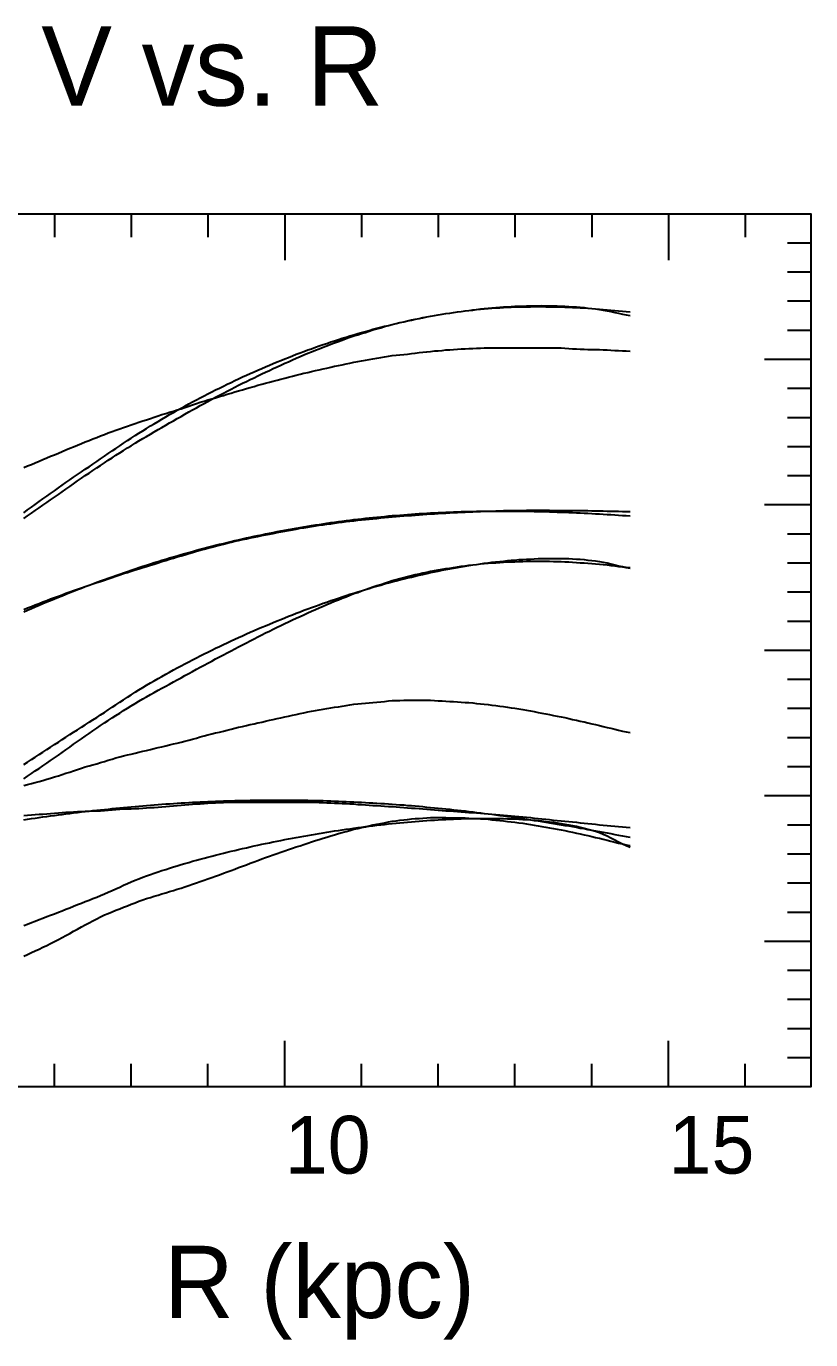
# Model space of a CAD drawing. Extents: x -35 to 179, y -35 to 147.
# Drawn here: x 70.5 to 179.2, y -35 to 147 of the extents above; entities that cross this region are included whole.
import ezdxf

# ---------------------------------------------------------------- set-up
doc = ezdxf.new("R2010")
doc.units = 0

msp = doc.modelspace()

# ---------------------------------------------------------------- linework, layer by layer
at = {"color": 0}
for p, q in [((74.43, 120.96), (74.43, 117.76)), ((85.07, 120.96), (85.07, 117.76)), ((95.7, 120.96), (95.7, 117.76)), ((106.33, 120.96), (106.33, 114.56)), ((116.97, 120.96), (116.97, 117.76)), ((127.6, 120.96), (127.6, 117.76)), ((138.23, 120.96), (138.23, 117.76)), ((148.87, 120.96), (148.87, 117.76)), ((159.5, 120.96), (159.5, 114.56)), ((170.13, 120.96), (170.13, 117.76)), ((179.2, 116.93), (176, 116.93)), ((179.2, 112.89), (176, 112.89)), ((179.2, 108.86), (176, 108.86)), ((179.2, 104.83), (176, 104.83)), ((179.2, 100.8), (172.8, 100.8)), ((179.2, 96.77), (176, 96.77)), ((179.2, 92.73), (176, 92.73)), ((179.2, 88.7), (176, 88.7)), ((179.2, 84.67), (176, 84.67)), ((179.2, 80.64), (172.8, 80.64)), ((179.2, 76.61), (176, 76.61)), ((179.2, 72.57), (176, 72.57)), ((179.2, 68.54), (176, 68.54)), ((179.2, 64.51), (176, 64.51)), ((179.2, 60.48), (172.8, 60.48)), ((179.2, 56.45), (176, 56.45)), ((179.2, 52.42), (176, 52.42)), ((179.2, 48.38), (176, 48.38)), ((179.2, 44.35), (176, 44.35)), ((179.2, 40.32), (172.8, 40.32)), ((179.2, 36.29), (176, 36.29)), ((179.2, 32.26), (176, 32.26)), ((179.2, 28.22), (176, 28.22)), ((179.2, 24.19), (176, 24.19)), ((179.2, 20.16), (172.8, 20.16)), ((179.2, 16.13), (176, 16.13)), ((179.2, 12.1), (176, 12.1)), ((179.2, 8.06), (176, 8.06)), ((106.33, 0), (106.33, 6.4)), ((159.5, 0), (159.5, 6.4)), ((179.2, 4.03), (176, 4.03)), ((74.43, 0), (74.43, 3.2)), ((85.07, 0), (85.07, 3.2)), ((95.7, 0), (95.7, 3.2)), ((116.97, 0), (116.97, 3.2)), ((127.6, 0), (127.6, 3.2)), ((138.23, 0), (138.23, 3.2)), ((148.87, 0), (148.87, 3.2)), ((170.13, 0), (170.13, 3.2))]:
    msp.add_line(p, q, dxfattribs=at)
msp.add_lwpolyline([(0, 0), (0, 120.96), (179.2, 120.96), (179.2, 0)], close=True, dxfattribs=at)
at = {"color": 3}
for points in [[(70.18, 79.56), (70.71, 79.94), (71.24, 80.33), (71.78, 80.71), (72.31, 81.1), (72.84, 81.48), (73.37, 81.86), (73.9, 82.24), (74.43, 82.61), (74.97, 82.99), (75.5, 83.36), (76.03, 83.74), (76.56, 84.11), (77.09, 84.48), (77.62, 84.85), (78.16, 85.21), (78.69, 85.58), (79.22, 85.94), (79.75, 86.31), (80.28, 86.67), (80.81, 87.03), (81.35, 87.39), (81.88, 87.75), (82.41, 88.12), (82.94, 88.47), (83.47, 88.84), (84, 89.19), (84.54, 89.56), (85.07, 89.9), (85.6, 90.25), (86.13, 90.59), (86.66, 90.92), (87.19, 91.25), (87.73, 91.58), (88.26, 91.89), (88.79, 92.22), (89.32, 92.53), (89.85, 92.84), (90.38, 93.15), (90.92, 93.45), (91.45, 93.75), (91.98, 94.05), (92.51, 94.34), (93.04, 94.64), (93.57, 94.92), (94.11, 95.21), (94.64, 95.49), (95.17, 95.76), (95.7, 96.04), (96.23, 96.31), (96.76, 96.58), (97.3, 96.84), (97.83, 97.1), (98.36, 97.36), (98.89, 97.62), (99.42, 97.87), (99.95, 98.12), (100.49, 98.37), (101.02, 98.61), (101.55, 98.85), (102.08, 99.09), (102.61, 99.32), (103.14, 99.56), (103.68, 99.78), (104.21, 100.01), (104.74, 100.23), (105.27, 100.45), (105.8, 100.67), (106.33, 100.88), (106.87, 101.09), (107.4, 101.3), (107.93, 101.51), (108.46, 101.71), (108.99, 101.91), (109.52, 102.11), (110.06, 102.29), (110.59, 102.49), (111.12, 102.67), (111.65, 102.86), (112.18, 103.03), (112.71, 103.22), (113.25, 103.39), (113.78, 103.56), (114.31, 103.73), (114.84, 103.9), (115.37, 104.06), (115.9, 104.22), (116.44, 104.37), (116.97, 104.53), (117.5, 104.68), (118.03, 104.83), (118.56, 104.97), (119.09, 105.12), (119.63, 105.25), (120.16, 105.39), (120.69, 105.52), (121.22, 105.65), (121.75, 105.78), (122.28, 105.9), (122.82, 106.03), (123.35, 106.14), (123.88, 106.26), (124.41, 106.37), (124.94, 106.48), (125.47, 106.58), (126.01, 106.68), (126.54, 106.78), (127.07, 106.88), (127.6, 106.97), (128.13, 107.06), (128.66, 107.15), (129.2, 107.23), (129.73, 107.31), (130.26, 107.39), (130.79, 107.46), (131.32, 107.54), (131.85, 107.6), (132.39, 107.67), (132.92, 107.73), (133.45, 107.79), (133.98, 107.84), (134.51, 107.89), (135.04, 107.94), (135.58, 107.99), (136.11, 108.03), (136.64, 108.07), (137.17, 108.1), (137.7, 108.13), (138.23, 108.16), (138.77, 108.18), (139.3, 108.2), (139.83, 108.22), (140.36, 108.23), (140.89, 108.24), (141.42, 108.24), (141.96, 108.25), (142.49, 108.24), (143.02, 108.24), (143.55, 108.22), (144.08, 108.21), (144.61, 108.19), (145.15, 108.17), (145.68, 108.14), (146.21, 108.11), (146.74, 108.07), (147.27, 108.03), (147.8, 107.98), (148.34, 107.92), (148.87, 107.86), (149.4, 107.79), (149.93, 107.72), (150.46, 107.63), (150.99, 107.54), (151.53, 107.43), (152.06, 107.32), (152.59, 107.2), (153.12, 107.09), (153.65, 106.99), (154.18, 106.89)], [(70.18, 65.83), (70.71, 66.06), (71.24, 66.29), (71.78, 66.52), (72.31, 66.75), (72.84, 66.97), (73.37, 67.2), (73.9, 67.42), (74.43, 67.64), (74.97, 67.85), (75.5, 68.07), (76.03, 68.28), (76.56, 68.49), (77.09, 68.7), (77.62, 68.92), (78.16, 69.12), (78.69, 69.32), (79.22, 69.52), (79.75, 69.72), (80.28, 69.92), (80.81, 70.12), (81.35, 70.31), (81.88, 70.51), (82.41, 70.69), (82.94, 70.88), (83.47, 71.07), (84, 71.25), (84.54, 71.43), (85.07, 71.61), (85.6, 71.79), (86.13, 71.97), (86.66, 72.14), (87.19, 72.31), (87.73, 72.48), (88.26, 72.65), (88.79, 72.81), (89.32, 72.98), (89.85, 73.14), (90.38, 73.3), (90.92, 73.46), (91.45, 73.61), (91.98, 73.76), (92.51, 73.91), (93.04, 74.07), (93.57, 74.21), (94.11, 74.36), (94.64, 74.51), (95.17, 74.64), (95.7, 74.78), (96.23, 74.92), (96.76, 75.05), (97.3, 75.19), (97.83, 75.32), (98.36, 75.45), (98.89, 75.58), (99.42, 75.7), (99.95, 75.82), (100.49, 75.94), (101.02, 76.06), (101.55, 76.18), (102.08, 76.3), (102.61, 76.41), (103.14, 76.52), (103.68, 76.63), (104.21, 76.74), (104.74, 76.84), (105.27, 76.94), (105.8, 77.05), (106.33, 77.15), (106.87, 77.24), (107.4, 77.34), (107.93, 77.43), (108.46, 77.52), (108.99, 77.61), (109.52, 77.7), (110.06, 77.79), (110.59, 77.87), (111.12, 77.95), (111.65, 78.04), (112.18, 78.11), (112.71, 78.19), (113.25, 78.26), (113.78, 78.33), (114.31, 78.41), (114.84, 78.47), (115.37, 78.54), (115.9, 78.61), (116.44, 78.67), (116.97, 78.73), (117.5, 78.79), (118.03, 78.85), (118.56, 78.91), (119.09, 78.96), (119.63, 79.01), (120.16, 79.06), (120.69, 79.11), (121.22, 79.16), (121.75, 79.2), (122.28, 79.24), (122.82, 79.29), (123.35, 79.33), (123.88, 79.37), (124.41, 79.4), (124.94, 79.44), (125.47, 79.47), (126.01, 79.5), (126.54, 79.53), (127.07, 79.56), (127.6, 79.59), (128.13, 79.61), (128.66, 79.64), (129.2, 79.66), (129.73, 79.68), (130.26, 79.7), (130.79, 79.71), (131.32, 79.73), (131.85, 79.74), (132.39, 79.75), (132.92, 79.77), (133.45, 79.77), (133.98, 79.78), (134.51, 79.79), (135.04, 79.79), (135.58, 79.8), (136.11, 79.8), (136.64, 79.8), (137.17, 79.8), (137.7, 79.79), (138.23, 79.79), (138.77, 79.78), (139.3, 79.78), (139.83, 79.77), (140.36, 79.76), (140.89, 79.75), (141.42, 79.74), (141.96, 79.73), (142.49, 79.71), (143.02, 79.7), (143.55, 79.68), (144.08, 79.66), (144.61, 79.64), (145.15, 79.62), (145.68, 79.6), (146.21, 79.58), (146.74, 79.55), (147.27, 79.53), (147.8, 79.5), (148.34, 79.48), (148.87, 79.45), (149.4, 79.42), (149.93, 79.39), (150.46, 79.36), (150.99, 79.33), (151.53, 79.3), (152.06, 79.26), (152.59, 79.23), (153.12, 79.19), (153.65, 79.16), (154.18, 79.12)], [(70.18, 44.67), (70.71, 45.02), (71.24, 45.37), (71.78, 45.71), (72.31, 46.06), (72.84, 46.4), (73.37, 46.75), (73.9, 47.1), (74.43, 47.44), (74.97, 47.78), (75.5, 48.13), (76.03, 48.47), (76.56, 48.82), (77.09, 49.16), (77.62, 49.5), (78.16, 49.84), (78.69, 50.19), (79.22, 50.53), (79.75, 50.87), (80.28, 51.21), (80.81, 51.55), (81.35, 51.9), (81.88, 52.24), (82.41, 52.6), (82.94, 52.94), (83.47, 53.31), (84, 53.65), (84.54, 54.02), (85.07, 54.35), (85.6, 54.7), (86.13, 55.01), (86.66, 55.35), (87.19, 55.66), (87.73, 55.98), (88.26, 56.28), (88.79, 56.59), (89.32, 56.88), (89.85, 57.19), (90.38, 57.48), (90.92, 57.78), (91.45, 58.06), (91.98, 58.35), (92.51, 58.62), (93.04, 58.91), (93.57, 59.18), (94.11, 59.46), (94.64, 59.72), (95.17, 60), (95.7, 60.26), (96.23, 60.52), (96.76, 60.78), (97.3, 61.04), (97.83, 61.29), (98.36, 61.54), (98.89, 61.79), (99.42, 62.04), (99.95, 62.28), (100.49, 62.52), (101.02, 62.76), (101.55, 63), (102.08, 63.23), (102.61, 63.46), (103.14, 63.69), (103.68, 63.91), (104.21, 64.14), (104.74, 64.36), (105.27, 64.58), (105.8, 64.79), (106.33, 65.01), (106.87, 65.22), (107.4, 65.43), (107.93, 65.63), (108.46, 65.85), (108.99, 66.04), (109.52, 66.24), (110.06, 66.43), (110.59, 66.63), (111.12, 66.82), (111.65, 67.01), (112.18, 67.19), (112.71, 67.38), (113.25, 67.56), (113.78, 67.74), (114.31, 67.91), (114.84, 68.09), (115.37, 68.26), (115.9, 68.43), (116.44, 68.59), (116.97, 68.76), (117.5, 68.92), (118.03, 69.08), (118.56, 69.23), (119.09, 69.39), (119.63, 69.54), (120.16, 69.69), (120.69, 69.83), (121.22, 69.98), (121.75, 70.12), (122.28, 70.26), (122.82, 70.39), (123.35, 70.52), (123.88, 70.65), (124.41, 70.78), (124.94, 70.9), (125.47, 71.02), (126.01, 71.14), (126.54, 71.26), (127.07, 71.37), (127.6, 71.48), (128.13, 71.59), (128.66, 71.69), (129.2, 71.79), (129.73, 71.89), (130.26, 71.98), (130.79, 72.07), (131.32, 72.16), (131.85, 72.25), (132.39, 72.33), (132.92, 72.41), (133.45, 72.49), (133.98, 72.56), (134.51, 72.63), (135.04, 72.69), (135.58, 72.76), (136.11, 72.81), (136.64, 72.87), (137.17, 72.92), (137.7, 72.97), (138.23, 73.01), (138.77, 73.06), (139.3, 73.09), (139.83, 73.13), (140.36, 73.15), (140.89, 73.18), (141.42, 73.2), (141.96, 73.22), (142.49, 73.23), (143.02, 73.24), (143.55, 73.24), (144.08, 73.24), (144.61, 73.23), (145.15, 73.22), (145.68, 73.2), (146.21, 73.17), (146.74, 73.14), (147.27, 73.11), (147.8, 73.06), (148.34, 73.01), (148.87, 72.95), (149.4, 72.88), (149.93, 72.8), (150.46, 72.71), (150.99, 72.61), (151.53, 72.49), (152.06, 72.35), (152.59, 72.22), (153.12, 72.09), (153.65, 71.97), (154.18, 71.87)]]:
    msp.add_lwpolyline(points, dxfattribs=at)
at = {"color": 4}
for points in [[(70.18, 78.74), (70.71, 79.11), (71.24, 79.48), (71.78, 79.86), (72.31, 80.23), (72.84, 80.6), (73.37, 80.98), (73.9, 81.35), (74.43, 81.72), (74.97, 82.1), (75.5, 82.46), (76.03, 82.84), (76.56, 83.21), (77.09, 83.58), (77.62, 83.96), (78.16, 84.33), (78.69, 84.7), (79.22, 85.05), (79.75, 85.41), (80.28, 85.77), (80.81, 86.12), (81.35, 86.47), (81.88, 86.83), (82.41, 87.17), (82.94, 87.52), (83.47, 87.87), (84, 88.2), (84.54, 88.53), (85.07, 88.85), (85.6, 89.18), (86.13, 89.5), (86.66, 89.83), (87.19, 90.14), (87.73, 90.46), (88.26, 90.76), (88.79, 91.08), (89.32, 91.38), (89.85, 91.69), (90.38, 92), (90.92, 92.3), (91.45, 92.6), (91.98, 92.9), (92.51, 93.2), (93.04, 93.52), (93.57, 93.81), (94.11, 94.11), (94.64, 94.41), (95.17, 94.7), (95.7, 94.99), (96.23, 95.28), (96.76, 95.57), (97.3, 95.85), (97.83, 96.13), (98.36, 96.41), (98.89, 96.69), (99.42, 96.96), (99.95, 97.23), (100.49, 97.49), (101.02, 97.75), (101.55, 98.02), (102.08, 98.27), (102.61, 98.53), (103.14, 98.79), (103.68, 99.03), (104.21, 99.28), (104.74, 99.53), (105.27, 99.77), (105.8, 100.02), (106.33, 100.26), (106.87, 100.49), (107.4, 100.73), (107.93, 100.96), (108.46, 101.2), (108.99, 101.42), (109.52, 101.65), (110.06, 101.87), (110.59, 102.09), (111.12, 102.29), (111.65, 102.5), (112.18, 102.7), (112.71, 102.9), (113.25, 103.1), (113.78, 103.3), (114.31, 103.49), (114.84, 103.68), (115.37, 103.87), (115.9, 104.06), (116.44, 104.22), (116.97, 104.39), (117.5, 104.55), (118.03, 104.71), (118.56, 104.88), (119.09, 105.04), (119.63, 105.19), (120.16, 105.35), (120.69, 105.49), (121.22, 105.64), (121.75, 105.77), (122.28, 105.9), (122.82, 106.03), (123.35, 106.15), (123.88, 106.27), (124.41, 106.38), (124.94, 106.49), (125.47, 106.6), (126.01, 106.71), (126.54, 106.81), (127.07, 106.89), (127.6, 106.98), (128.13, 107.06), (128.66, 107.15), (129.2, 107.23), (129.73, 107.3), (130.26, 107.38), (130.79, 107.45), (131.32, 107.52), (131.85, 107.58), (132.39, 107.64), (132.92, 107.7), (133.45, 107.75), (133.98, 107.8), (134.51, 107.85), (135.04, 107.89), (135.58, 107.93), (136.11, 107.96), (136.64, 108), (137.17, 108.02), (137.7, 108.05), (138.23, 108.07), (138.77, 108.09), (139.3, 108.1), (139.83, 108.11), (140.36, 108.11), (140.89, 108.12), (141.42, 108.12), (141.96, 108.12), (142.49, 108.11), (143.02, 108.11), (143.55, 108.1), (144.08, 108.09), (144.61, 108.08), (145.15, 108.06), (145.68, 108.04), (146.21, 108.01), (146.74, 107.99), (147.27, 107.96), (147.8, 107.93), (148.34, 107.89), (148.87, 107.86), (149.4, 107.82), (149.93, 107.78), (150.46, 107.74), (150.99, 107.69), (151.53, 107.64), (152.06, 107.59), (152.59, 107.54), (153.12, 107.49), (153.65, 107.45), (154.18, 107.4)], [(70.18, 66.16), (70.71, 66.37), (71.24, 66.57), (71.78, 66.79), (72.31, 67), (72.84, 67.2), (73.37, 67.41), (73.9, 67.61), (74.43, 67.81), (74.97, 68.01), (75.5, 68.2), (76.03, 68.41), (76.56, 68.6), (77.09, 68.79), (77.62, 68.98), (78.16, 69.17), (78.69, 69.35), (79.22, 69.53), (79.75, 69.7), (80.28, 69.88), (80.81, 70.05), (81.35, 70.22), (81.88, 70.42), (82.41, 70.59), (82.94, 70.78), (83.47, 70.96), (84, 71.14), (84.54, 71.3), (85.07, 71.47), (85.6, 71.63), (86.13, 71.79), (86.66, 71.95), (87.19, 72.12), (87.73, 72.29), (88.26, 72.45), (88.79, 72.62), (89.32, 72.79), (89.85, 72.95), (90.38, 73.12), (90.92, 73.28), (91.45, 73.43), (91.98, 73.59), (92.51, 73.75), (93.04, 73.91), (93.57, 74.07), (94.11, 74.22), (94.64, 74.38), (95.17, 74.52), (95.7, 74.67), (96.23, 74.81), (96.76, 74.95), (97.3, 75.09), (97.83, 75.22), (98.36, 75.34), (98.89, 75.47), (99.42, 75.6), (99.95, 75.72), (100.49, 75.83), (101.02, 75.94), (101.55, 76.06), (102.08, 76.17), (102.61, 76.27), (103.14, 76.39), (103.68, 76.49), (104.21, 76.6), (104.74, 76.7), (105.27, 76.8), (105.8, 76.91), (106.33, 77.01), (106.87, 77.1), (107.4, 77.21), (107.93, 77.3), (108.46, 77.4), (108.99, 77.49), (109.52, 77.58), (110.06, 77.67), (110.59, 77.75), (111.12, 77.82), (111.65, 77.9), (112.18, 77.97), (112.71, 78.04), (113.25, 78.12), (113.78, 78.19), (114.31, 78.26), (114.84, 78.33), (115.37, 78.4), (115.9, 78.46), (116.44, 78.51), (116.97, 78.57), (117.5, 78.62), (118.03, 78.67), (118.56, 78.73), (119.09, 78.78), (119.63, 78.84), (120.16, 78.89), (120.69, 78.94), (121.22, 78.99), (121.75, 79.03), (122.28, 79.08), (122.82, 79.12), (123.35, 79.16), (123.88, 79.2), (124.41, 79.24), (124.94, 79.28), (125.47, 79.32), (126.01, 79.36), (126.54, 79.39), (127.07, 79.42), (127.6, 79.45), (128.13, 79.48), (128.66, 79.52), (129.2, 79.55), (129.73, 79.58), (130.26, 79.6), (130.79, 79.63), (131.32, 79.66), (131.85, 79.68), (132.39, 79.7), (132.92, 79.73), (133.45, 79.75), (133.98, 79.77), (134.51, 79.79), (135.04, 79.8), (135.58, 79.82), (136.11, 79.84), (136.64, 79.85), (137.17, 79.86), (137.7, 79.87), (138.23, 79.88), (138.77, 79.89), (139.3, 79.89), (139.83, 79.9), (140.36, 79.9), (140.89, 79.9), (141.42, 79.9), (141.96, 79.9), (142.49, 79.9), (143.02, 79.9), (143.55, 79.89), (144.08, 79.89), (144.61, 79.89), (145.15, 79.89), (145.68, 79.88), (146.21, 79.88), (146.74, 79.87), (147.27, 79.86), (147.8, 79.85), (148.34, 79.85), (148.87, 79.84), (149.4, 79.83), (149.93, 79.82), (150.46, 79.81), (150.99, 79.8), (151.53, 79.78), (152.06, 79.77), (152.59, 79.76), (153.12, 79.75), (153.65, 79.73), (154.18, 79.72)], [(70.18, 42.7), (70.71, 43.06), (71.24, 43.42), (71.78, 43.78), (72.31, 44.14), (72.84, 44.51), (73.37, 44.87), (73.9, 45.24), (74.43, 45.61), (74.97, 45.98), (75.5, 46.35), (76.03, 46.72), (76.56, 47.1), (77.09, 47.48), (77.62, 47.86), (78.16, 48.25), (78.69, 48.62), (79.22, 48.99), (79.75, 49.36), (80.28, 49.73), (80.81, 50.09), (81.35, 50.46), (81.88, 50.79), (82.41, 51.14), (82.94, 51.47), (83.47, 51.81), (84, 52.14), (84.54, 52.48), (85.07, 52.79), (85.6, 53.13), (86.13, 53.44), (86.66, 53.77), (87.19, 54.06), (87.73, 54.37), (88.26, 54.66), (88.79, 54.97), (89.32, 55.25), (89.85, 55.55), (90.38, 55.83), (90.92, 56.13), (91.45, 56.41), (91.98, 56.7), (92.51, 56.99), (93.04, 57.29), (93.57, 57.57), (94.11, 57.87), (94.64, 58.15), (95.17, 58.44), (95.7, 58.73), (96.23, 59.01), (96.76, 59.3), (97.3, 59.58), (97.83, 59.86), (98.36, 60.15), (98.89, 60.43), (99.42, 60.71), (99.95, 60.99), (100.49, 61.27), (101.02, 61.55), (101.55, 61.83), (102.08, 62.1), (102.61, 62.37), (103.14, 62.64), (103.68, 62.9), (104.21, 63.17), (104.74, 63.43), (105.27, 63.69), (105.8, 63.94), (106.33, 64.2), (106.87, 64.45), (107.4, 64.7), (107.93, 64.95), (108.46, 65.2), (108.99, 65.43), (109.52, 65.68), (110.06, 65.91), (110.59, 66.16), (111.12, 66.38), (111.65, 66.62), (112.18, 66.84), (112.71, 67.07), (113.25, 67.29), (113.78, 67.51), (114.31, 67.71), (114.84, 67.93), (115.37, 68.14), (115.9, 68.35), (116.44, 68.53), (116.97, 68.73), (117.5, 68.91), (118.03, 69.11), (118.56, 69.29), (119.09, 69.47), (119.63, 69.63), (120.16, 69.81), (120.69, 69.98), (121.22, 70.15), (121.75, 70.29), (122.28, 70.43), (122.82, 70.58), (123.35, 70.72), (123.88, 70.85), (124.41, 70.98), (124.94, 71.1), (125.47, 71.22), (126.01, 71.34), (126.54, 71.45), (127.07, 71.54), (127.6, 71.64), (128.13, 71.73), (128.66, 71.82), (129.2, 71.9), (129.73, 71.98), (130.26, 72.06), (130.79, 72.14), (131.32, 72.21), (131.85, 72.28), (132.39, 72.34), (132.92, 72.4), (133.45, 72.46), (133.98, 72.52), (134.51, 72.56), (135.04, 72.6), (135.58, 72.64), (136.11, 72.68), (136.64, 72.71), (137.17, 72.74), (137.7, 72.76), (138.23, 72.78), (138.77, 72.81), (139.3, 72.82), (139.83, 72.83), (140.36, 72.84), (140.89, 72.84), (141.42, 72.84), (141.96, 72.84), (142.49, 72.83), (143.02, 72.83), (143.55, 72.82), (144.08, 72.81), (144.61, 72.79), (145.15, 72.77), (145.68, 72.74), (146.21, 72.71), (146.74, 72.68), (147.27, 72.64), (147.8, 72.6), (148.34, 72.56), (148.87, 72.52), (149.4, 72.48), (149.93, 72.43), (150.46, 72.37), (150.99, 72.32), (151.53, 72.26), (152.06, 72.2), (152.59, 72.13), (153.12, 72.08), (153.65, 72.02), (154.18, 71.97)]]:
    msp.add_lwpolyline(points, dxfattribs=at)
at = {"color": 6}
for points in [[(70.18, 85.81), (70.71, 86.04), (71.24, 86.26), (71.78, 86.48), (72.31, 86.71), (72.84, 86.93), (73.37, 87.16), (73.9, 87.38), (74.43, 87.6), (74.97, 87.82), (75.5, 88.04), (76.03, 88.27), (76.56, 88.49), (77.09, 88.71), (77.62, 88.93), (78.16, 89.15), (78.69, 89.38), (79.22, 89.59), (79.75, 89.79), (80.28, 90), (80.81, 90.21), (81.35, 90.42), (81.88, 90.61), (82.41, 90.8), (82.94, 90.99), (83.47, 91.18), (84, 91.37), (84.54, 91.55), (85.07, 91.73), (85.6, 91.91), (86.13, 92.1), (86.66, 92.28), (87.19, 92.45), (87.73, 92.63), (88.26, 92.8), (88.79, 92.97), (89.32, 93.15), (89.85, 93.31), (90.38, 93.48), (90.92, 93.64), (91.45, 93.81), (91.98, 93.97), (92.51, 94.15), (93.04, 94.33), (93.57, 94.51), (94.11, 94.68), (94.64, 94.86), (95.17, 95.02), (95.7, 95.18), (96.23, 95.34), (96.76, 95.5), (97.3, 95.66), (97.83, 95.82), (98.36, 95.98), (98.89, 96.14), (99.42, 96.29), (99.95, 96.45), (100.49, 96.61), (101.02, 96.76), (101.55, 96.91), (102.08, 97.07), (102.61, 97.22), (103.14, 97.36), (103.68, 97.5), (104.21, 97.65), (104.74, 97.79), (105.27, 97.93), (105.8, 98.07), (106.33, 98.21), (106.87, 98.35), (107.4, 98.48), (107.93, 98.62), (108.46, 98.75), (108.99, 98.88), (109.52, 99.01), (110.06, 99.14), (110.59, 99.27), (111.12, 99.38), (111.65, 99.5), (112.18, 99.61), (112.71, 99.73), (113.25, 99.85), (113.78, 99.96), (114.31, 100.07), (114.84, 100.19), (115.37, 100.3), (115.9, 100.42), (116.44, 100.5), (116.97, 100.59), (117.5, 100.68), (118.03, 100.78), (118.56, 100.87), (119.09, 100.96), (119.63, 101.05), (120.16, 101.15), (120.69, 101.24), (121.22, 101.33), (121.75, 101.37), (122.28, 101.43), (122.82, 101.49), (123.35, 101.55), (123.88, 101.61), (124.41, 101.68), (124.94, 101.74), (125.47, 101.8), (126.01, 101.87), (126.54, 101.92), (127.07, 101.97), (127.6, 102.01), (128.13, 102.06), (128.66, 102.11), (129.2, 102.15), (129.73, 102.18), (130.26, 102.22), (130.79, 102.25), (131.32, 102.29), (131.85, 102.31), (132.39, 102.33), (132.92, 102.35), (133.45, 102.37), (133.98, 102.39), (134.51, 102.4), (135.04, 102.4), (135.58, 102.4), (136.11, 102.4), (136.64, 102.4), (137.17, 102.4), (137.7, 102.4), (138.23, 102.4), (138.77, 102.4), (139.3, 102.4), (139.83, 102.4), (140.36, 102.4), (140.89, 102.4), (141.42, 102.4), (141.96, 102.4), (142.49, 102.4), (143.02, 102.4), (143.55, 102.4), (144.08, 102.4), (144.61, 102.4), (145.15, 102.37), (145.68, 102.33), (146.21, 102.29), (146.74, 102.26), (147.27, 102.22), (147.8, 102.2), (148.34, 102.19), (148.87, 102.18), (149.4, 102.17), (149.93, 102.16), (150.46, 102.13), (150.99, 102.11), (151.53, 102.08), (152.06, 102.05), (152.59, 102.02), (153.12, 102), (153.65, 101.98), (154.18, 101.95)], [(70.18, 18.13), (70.71, 18.36), (71.24, 18.61), (71.78, 18.86), (72.31, 19.11), (72.84, 19.36), (73.37, 19.61), (73.9, 19.88), (74.43, 20.16), (74.97, 20.43), (75.5, 20.71), (76.03, 20.98), (76.56, 21.28), (77.09, 21.58), (77.62, 21.87), (78.16, 22.17), (78.69, 22.47), (79.22, 22.75), (79.75, 23.02), (80.28, 23.29), (80.81, 23.56), (81.35, 23.84), (81.88, 24.05), (82.41, 24.27), (82.94, 24.48), (83.47, 24.7), (84, 24.91), (84.54, 25.12), (85.07, 25.32), (85.6, 25.53), (86.13, 25.73), (86.66, 25.94), (87.19, 26.1), (87.73, 26.26), (88.26, 26.43), (88.79, 26.59), (89.32, 26.76), (89.85, 26.92), (90.38, 27.08), (90.92, 27.24), (91.45, 27.4), (91.98, 27.56), (92.51, 27.75), (93.04, 27.93), (93.57, 28.11), (94.11, 28.29), (94.64, 28.48), (95.17, 28.66), (95.7, 28.85), (96.23, 29.04), (96.76, 29.22), (97.3, 29.41), (97.83, 29.61), (98.36, 29.81), (98.89, 30.01), (99.42, 30.2), (99.95, 30.4), (100.49, 30.6), (101.02, 30.8), (101.55, 31), (102.08, 31.2), (102.61, 31.4), (103.14, 31.59), (103.68, 31.78), (104.21, 31.97), (104.74, 32.16), (105.27, 32.34), (105.8, 32.52), (106.33, 32.71), (106.87, 32.89), (107.4, 33.07), (107.93, 33.25), (108.46, 33.43), (108.99, 33.6), (109.52, 33.78), (110.06, 33.96), (110.59, 34.13), (111.12, 34.29), (111.65, 34.46), (112.18, 34.62), (112.71, 34.79), (113.25, 34.95), (113.78, 35.1), (114.31, 35.25), (114.84, 35.4), (115.37, 35.55), (115.9, 35.7), (116.44, 35.82), (116.97, 35.94), (117.5, 36.06), (118.03, 36.19), (118.56, 36.31), (119.09, 36.41), (119.63, 36.51), (120.16, 36.62), (120.69, 36.72), (121.22, 36.83), (121.75, 36.88), (122.28, 36.95), (122.82, 37.01), (123.35, 37.08), (123.88, 37.14), (124.41, 37.18), (124.94, 37.22), (125.47, 37.26), (126.01, 37.3), (126.54, 37.32), (127.07, 37.32), (127.6, 37.32), (128.13, 37.32), (128.66, 37.32), (129.2, 37.31), (129.73, 37.3), (130.26, 37.29), (130.79, 37.28), (131.32, 37.27), (131.85, 37.25), (132.39, 37.22), (132.92, 37.19), (133.45, 37.16), (133.98, 37.13), (134.51, 37.09), (135.04, 37.03), (135.58, 36.98), (136.11, 36.92), (136.64, 36.87), (137.17, 36.8), (137.7, 36.74), (138.23, 36.67), (138.77, 36.6), (139.3, 36.53), (139.83, 36.45), (140.36, 36.36), (140.89, 36.27), (141.42, 36.19), (141.96, 36.1), (142.49, 36.01), (143.02, 35.91), (143.55, 35.82), (144.08, 35.73), (144.61, 35.64), (145.15, 35.53), (145.68, 35.41), (146.21, 35.29), (146.74, 35.18), (147.27, 35.06), (147.8, 34.94), (148.34, 34.82), (148.87, 34.7), (149.4, 34.58), (149.93, 34.46), (150.46, 34.32), (150.99, 34.19), (151.53, 34.06), (152.06, 33.92), (152.59, 33.79), (153.12, 33.67), (153.65, 33.55), (154.18, 33.44)]]:
    msp.add_lwpolyline(points, dxfattribs=at)
at = {"color": 1}
msp.add_lwpolyline([(70.18, 41.75), (70.71, 41.89), (71.24, 42.03), (71.78, 42.18), (72.31, 42.33), (72.84, 42.48), (73.37, 42.64), (73.9, 42.8), (74.43, 42.96), (74.97, 43.12), (75.5, 43.29), (76.03, 43.46), (76.56, 43.63), (77.09, 43.8), (77.62, 43.98), (78.16, 44.16), (78.69, 44.34), (79.22, 44.48), (79.75, 44.64), (80.28, 44.79), (80.81, 44.95), (81.35, 45.1), (81.88, 45.27), (82.41, 45.42), (82.94, 45.58), (83.47, 45.73), (84, 45.89), (84.54, 46), (85.07, 46.13), (85.6, 46.25), (86.13, 46.38), (86.66, 46.52), (87.19, 46.64), (87.73, 46.77), (88.26, 46.89), (88.79, 47.02), (89.32, 47.15), (89.85, 47.27), (90.38, 47.4), (90.92, 47.52), (91.45, 47.65), (91.98, 47.78), (92.51, 47.92), (93.04, 48.07), (93.57, 48.21), (94.11, 48.35), (94.64, 48.49), (95.17, 48.63), (95.7, 48.77), (96.23, 48.91), (96.76, 49.05), (97.3, 49.18), (97.83, 49.31), (98.36, 49.44), (98.89, 49.57), (99.42, 49.71), (99.95, 49.83), (100.49, 49.95), (101.02, 50.08), (101.55, 50.2), (102.08, 50.32), (102.61, 50.45), (103.14, 50.56), (103.68, 50.68), (104.21, 50.8), (104.74, 50.92), (105.27, 51.04), (105.8, 51.15), (106.33, 51.27), (106.87, 51.39), (107.4, 51.5), (107.93, 51.62), (108.46, 51.73), (108.99, 51.85), (109.52, 51.96), (110.06, 52.08), (110.59, 52.17), (111.12, 52.26), (111.65, 52.34), (112.18, 52.43), (112.71, 52.52), (113.25, 52.61), (113.78, 52.69), (114.31, 52.78), (114.84, 52.87), (115.37, 52.95), (115.9, 53.03), (116.44, 53.07), (116.97, 53.12), (117.5, 53.18), (118.03, 53.23), (118.56, 53.29), (119.09, 53.33), (119.63, 53.38), (120.16, 53.43), (120.69, 53.48), (121.22, 53.53), (121.75, 53.53), (122.28, 53.55), (122.82, 53.57), (123.35, 53.59), (123.88, 53.6), (124.41, 53.6), (124.94, 53.6), (125.47, 53.6), (126.01, 53.6), (126.54, 53.58), (127.07, 53.55), (127.6, 53.52), (128.13, 53.49), (128.66, 53.46), (129.2, 53.43), (129.73, 53.4), (130.26, 53.36), (130.79, 53.33), (131.32, 53.29), (131.85, 53.25), (132.39, 53.2), (132.92, 53.15), (133.45, 53.1), (133.98, 53.05), (134.51, 52.99), (135.04, 52.92), (135.58, 52.85), (136.11, 52.78), (136.64, 52.71), (137.17, 52.63), (137.7, 52.55), (138.23, 52.47), (138.77, 52.39), (139.3, 52.3), (139.83, 52.2), (140.36, 52.1), (140.89, 52), (141.42, 51.9), (141.96, 51.8), (142.49, 51.7), (143.02, 51.59), (143.55, 51.49), (144.08, 51.39), (144.61, 51.29), (145.15, 51.17), (145.68, 51.05), (146.21, 50.93), (146.74, 50.81), (147.27, 50.7), (147.8, 50.57), (148.34, 50.45), (148.87, 50.33), (149.4, 50.2), (149.93, 50.08), (150.46, 49.95), (150.99, 49.82), (151.53, 49.7), (152.06, 49.57), (152.59, 49.44), (153.12, 49.32), (153.65, 49.21), (154.18, 49.09)], dxfattribs=at)
at = {"color": 2}
for points in [[(70.18, 41.75), (70.71, 41.89), (71.24, 42.03), (71.78, 42.18), (72.31, 42.33), (72.84, 42.48), (73.37, 42.64), (73.9, 42.8), (74.43, 42.96), (74.97, 43.12), (75.5, 43.29), (76.03, 43.46), (76.56, 43.63), (77.09, 43.8), (77.62, 43.98), (78.16, 44.16), (78.69, 44.34), (79.22, 44.48), (79.75, 44.64), (80.28, 44.79), (80.81, 44.95), (81.35, 45.1), (81.88, 45.27), (82.41, 45.42), (82.94, 45.58), (83.47, 45.73), (84, 45.89), (84.54, 46), (85.07, 46.13), (85.6, 46.25), (86.13, 46.38), (86.66, 46.52), (87.19, 46.64), (87.73, 46.77), (88.26, 46.89), (88.79, 47.02), (89.32, 47.15), (89.85, 47.27), (90.38, 47.4), (90.92, 47.52), (91.45, 47.65), (91.98, 47.78), (92.51, 47.92), (93.04, 48.07), (93.57, 48.21), (94.11, 48.35), (94.64, 48.49), (95.17, 48.63), (95.7, 48.77), (96.23, 48.91), (96.76, 49.05), (97.3, 49.18), (97.83, 49.31), (98.36, 49.44), (98.89, 49.57), (99.42, 49.71), (99.95, 49.83), (100.49, 49.95), (101.02, 50.08), (101.55, 50.2), (102.08, 50.32), (102.61, 50.45), (103.14, 50.56), (103.68, 50.68), (104.21, 50.8), (104.74, 50.92), (105.27, 51.04), (105.8, 51.15), (106.33, 51.27), (106.87, 51.39), (107.4, 51.5), (107.93, 51.62), (108.46, 51.73), (108.99, 51.85), (109.52, 51.96), (110.06, 52.08), (110.59, 52.17), (111.12, 52.26), (111.65, 52.34), (112.18, 52.43), (112.71, 52.52), (113.25, 52.61), (113.78, 52.69), (114.31, 52.78), (114.84, 52.87), (115.37, 52.95), (115.9, 53.03), (116.44, 53.07), (116.97, 53.12), (117.5, 53.18), (118.03, 53.23), (118.56, 53.29), (119.09, 53.33), (119.63, 53.38), (120.16, 53.43), (120.69, 53.48), (121.22, 53.53), (121.75, 53.53), (122.28, 53.55), (122.82, 53.57), (123.35, 53.59), (123.88, 53.6), (124.41, 53.6), (124.94, 53.6), (125.47, 53.6), (126.01, 53.6), (126.54, 53.58), (127.07, 53.55), (127.6, 53.52), (128.13, 53.49), (128.66, 53.46), (129.2, 53.43), (129.73, 53.4), (130.26, 53.36), (130.79, 53.33), (131.32, 53.29), (131.85, 53.25), (132.39, 53.2), (132.92, 53.15), (133.45, 53.1), (133.98, 53.05), (134.51, 52.99), (135.04, 52.92), (135.58, 52.85), (136.11, 52.78), (136.64, 52.71), (137.17, 52.63), (137.7, 52.55), (138.23, 52.47), (138.77, 52.39), (139.3, 52.3), (139.83, 52.2), (140.36, 52.1), (140.89, 52), (141.42, 51.9), (141.96, 51.8), (142.49, 51.7), (143.02, 51.59), (143.55, 51.49), (144.08, 51.39), (144.61, 51.29), (145.15, 51.17), (145.68, 51.05), (146.21, 50.93), (146.74, 50.81), (147.27, 50.7), (147.8, 50.57), (148.34, 50.45), (148.87, 50.33), (149.4, 50.2), (149.93, 50.08), (150.46, 49.95), (150.99, 49.82), (151.53, 49.7), (152.06, 49.57), (152.59, 49.44), (153.12, 49.32), (153.65, 49.21), (154.18, 49.09)], [(70.18, 37.03), (70.71, 37.11), (71.24, 37.19), (71.78, 37.26), (72.31, 37.33), (72.84, 37.41), (73.37, 37.48), (73.9, 37.55), (74.43, 37.62), (74.97, 37.7), (75.5, 37.77), (76.03, 37.83), (76.56, 37.9), (77.09, 37.97), (77.62, 38.03), (78.16, 38.1), (78.69, 38.16), (79.22, 38.22), (79.75, 38.29), (80.28, 38.34), (80.81, 38.4), (81.35, 38.46), (81.88, 38.51), (82.41, 38.58), (82.94, 38.62), (83.47, 38.67), (84, 38.73), (84.54, 38.77), (85.07, 38.82), (85.6, 38.87), (86.13, 38.92), (86.66, 38.96), (87.19, 39.01), (87.73, 39.05), (88.26, 39.09), (88.79, 39.13), (89.32, 39.17), (89.85, 39.21), (90.38, 39.25), (90.92, 39.28), (91.45, 39.31), (91.98, 39.35), (92.51, 39.38), (93.04, 39.41), (93.57, 39.44), (94.11, 39.47), (94.64, 39.49), (95.17, 39.52), (95.7, 39.54), (96.23, 39.56), (96.76, 39.59), (97.3, 39.61), (97.83, 39.63), (98.36, 39.64), (98.89, 39.66), (99.42, 39.67), (99.95, 39.69), (100.49, 39.7), (101.02, 39.71), (101.55, 39.72), (102.08, 39.73), (102.61, 39.74), (103.14, 39.75), (103.68, 39.75), (104.21, 39.75), (104.74, 39.75), (105.27, 39.76), (105.8, 39.76), (106.33, 39.75), (106.87, 39.75), (107.4, 39.75), (107.93, 39.74), (108.46, 39.73), (108.99, 39.73), (109.52, 39.72), (110.06, 39.71), (110.59, 39.69), (111.12, 39.68), (111.65, 39.67), (112.18, 39.65), (112.71, 39.63), (113.25, 39.61), (113.78, 39.6), (114.31, 39.57), (114.84, 39.55), (115.37, 39.53), (115.9, 39.5), (116.44, 39.48), (116.97, 39.45), (117.5, 39.42), (118.03, 39.39), (118.56, 39.36), (119.09, 39.33), (119.63, 39.29), (120.16, 39.26), (120.69, 39.22), (121.22, 39.18), (121.75, 39.15), (122.28, 39.11), (122.82, 39.07), (123.35, 39.02), (123.88, 38.98), (124.41, 38.93), (124.94, 38.89), (125.47, 38.84), (126.01, 38.79), (126.54, 38.74), (127.07, 38.69), (127.6, 38.64), (128.13, 38.58), (128.66, 38.53), (129.2, 38.47), (129.73, 38.42), (130.26, 38.36), (130.79, 38.3), (131.32, 38.24), (131.85, 38.17), (132.39, 38.11), (132.92, 38.05), (133.45, 37.98), (133.98, 37.91), (134.51, 37.85), (135.04, 37.78), (135.58, 37.71), (136.11, 37.63), (136.64, 37.56), (137.17, 37.49), (137.7, 37.41), (138.23, 37.34), (138.77, 37.26), (139.3, 37.18), (139.83, 37.1), (140.36, 37.02), (140.89, 36.94), (141.42, 36.86), (141.96, 36.77), (142.49, 36.69), (143.02, 36.6), (143.55, 36.52), (144.08, 36.43), (144.61, 36.34), (145.15, 36.25), (145.68, 36.16), (146.21, 36.07), (146.74, 35.98), (147.27, 35.88), (147.8, 35.79), (148.34, 35.69), (148.87, 35.6), (149.4, 35.5), (149.93, 35.4), (150.46, 35.3), (150.99, 35.2), (151.53, 35.1), (152.06, 35), (152.59, 34.9), (153.12, 34.8), (153.65, 34.69), (154.18, 34.59)], [(70.18, 22.37), (70.71, 22.58), (71.24, 22.78), (71.78, 22.99), (72.31, 23.19), (72.84, 23.4), (73.37, 23.6), (73.9, 23.81), (74.43, 24.01), (74.97, 24.22), (75.5, 24.42), (76.03, 24.63), (76.56, 24.84), (77.09, 25.05), (77.62, 25.26), (78.16, 25.46), (78.69, 25.68), (79.22, 25.89), (79.75, 26.1), (80.28, 26.32), (80.81, 26.53), (81.35, 26.75), (81.88, 26.98), (82.41, 27.21), (82.94, 27.44), (83.47, 27.69), (84, 27.94), (84.54, 28.2), (85.07, 28.43), (85.6, 28.65), (86.13, 28.86), (86.66, 29.06), (87.19, 29.25), (87.73, 29.44), (88.26, 29.63), (88.79, 29.81), (89.32, 29.98), (89.85, 30.15), (90.38, 30.33), (90.92, 30.49), (91.45, 30.65), (91.98, 30.81), (92.51, 30.97), (93.04, 31.12), (93.57, 31.27), (94.11, 31.42), (94.64, 31.57), (95.17, 31.71), (95.7, 31.85), (96.23, 31.99), (96.76, 32.13), (97.3, 32.26), (97.83, 32.39), (98.36, 32.53), (98.89, 32.65), (99.42, 32.78), (99.95, 32.91), (100.49, 33.03), (101.02, 33.15), (101.55, 33.27), (102.08, 33.39), (102.61, 33.51), (103.14, 33.62), (103.68, 33.73), (104.21, 33.84), (104.74, 33.95), (105.27, 34.06), (105.8, 34.17), (106.33, 34.27), (106.87, 34.37), (107.4, 34.47), (107.93, 34.57), (108.46, 34.67), (108.99, 34.77), (109.52, 34.86), (110.06, 34.95), (110.59, 35.05), (111.12, 35.13), (111.65, 35.22), (112.18, 35.3), (112.71, 35.39), (113.25, 35.47), (113.78, 35.55), (114.31, 35.63), (114.84, 35.71), (115.37, 35.78), (115.9, 35.86), (116.44, 35.93), (116.97, 36), (117.5, 36.07), (118.03, 36.14), (118.56, 36.2), (119.09, 36.26), (119.63, 36.33), (120.16, 36.38), (120.69, 36.44), (121.22, 36.5), (121.75, 36.55), (122.28, 36.6), (122.82, 36.65), (123.35, 36.7), (123.88, 36.75), (124.41, 36.79), (124.94, 36.84), (125.47, 36.88), (126.01, 36.92), (126.54, 36.95), (127.07, 36.99), (127.6, 37.02), (128.13, 37.05), (128.66, 37.08), (129.2, 37.1), (129.73, 37.12), (130.26, 37.14), (130.79, 37.16), (131.32, 37.18), (131.85, 37.19), (132.39, 37.2), (132.92, 37.21), (133.45, 37.22), (133.98, 37.22), (134.51, 37.22), (135.04, 37.21), (135.58, 37.21), (136.11, 37.2), (136.64, 37.19), (137.17, 37.17), (137.7, 37.15), (138.23, 37.13), (138.77, 37.1), (139.3, 37.07), (139.83, 37.04), (140.36, 37), (140.89, 36.95), (141.42, 36.91), (141.96, 36.86), (142.49, 36.8), (143.02, 36.74), (143.55, 36.67), (144.08, 36.6), (144.61, 36.52), (145.15, 36.43), (145.68, 36.34), (146.21, 36.24), (146.74, 36.13), (147.27, 36.01), (147.8, 35.88), (148.34, 35.74), (148.87, 35.59), (149.4, 35.42), (149.93, 35.24), (150.46, 35.03), (150.99, 34.8), (151.53, 34.54), (152.06, 34.25), (152.59, 33.96), (153.12, 33.69), (153.65, 33.44), (154.18, 33.21)]]:
    msp.add_lwpolyline(points, dxfattribs=at)
at = {"color": 5}
msp.add_lwpolyline([(70.18, 37.6), (70.71, 37.65), (71.24, 37.69), (71.78, 37.73), (72.31, 37.78), (72.84, 37.82), (73.37, 37.86), (73.9, 37.9), (74.43, 37.94), (74.97, 37.98), (75.5, 38.02), (76.03, 38.06), (76.56, 38.09), (77.09, 38.12), (77.62, 38.15), (78.16, 38.19), (78.69, 38.22), (79.22, 38.23), (79.75, 38.24), (80.28, 38.26), (80.81, 38.27), (81.35, 38.29), (81.88, 38.35), (82.41, 38.39), (82.94, 38.44), (83.47, 38.49), (84, 38.53), (84.54, 38.54), (85.07, 38.55), (85.6, 38.57), (86.13, 38.59), (86.66, 38.62), (87.19, 38.66), (87.73, 38.7), (88.26, 38.74), (88.79, 38.78), (89.32, 38.82), (89.85, 38.86), (90.38, 38.9), (90.92, 38.94), (91.45, 38.98), (91.98, 39.03), (92.51, 39.07), (93.04, 39.12), (93.57, 39.17), (94.11, 39.21), (94.64, 39.25), (95.17, 39.29), (95.7, 39.32), (96.23, 39.36), (96.76, 39.39), (97.3, 39.42), (97.83, 39.43), (98.36, 39.45), (98.89, 39.46), (99.42, 39.48), (99.95, 39.48), (100.49, 39.48), (101.02, 39.48), (101.55, 39.48), (102.08, 39.48), (102.61, 39.48), (103.14, 39.48), (103.68, 39.48), (104.21, 39.48), (104.74, 39.48), (105.27, 39.48), (105.8, 39.48), (106.33, 39.48), (106.87, 39.48), (107.4, 39.48), (107.93, 39.48), (108.46, 39.48), (108.99, 39.48), (109.52, 39.48), (110.06, 39.48), (110.59, 39.46), (111.12, 39.43), (111.65, 39.4), (112.18, 39.37), (112.71, 39.35), (113.25, 39.32), (113.78, 39.3), (114.31, 39.28), (114.84, 39.26), (115.37, 39.24), (115.9, 39.21), (116.44, 39.16), (116.97, 39.12), (117.5, 39.08), (118.03, 39.04), (118.56, 39.01), (119.09, 38.98), (119.63, 38.95), (120.16, 38.91), (120.69, 38.88), (121.22, 38.84), (121.75, 38.81), (122.28, 38.77), (122.82, 38.73), (123.35, 38.69), (123.88, 38.65), (124.41, 38.61), (124.94, 38.57), (125.47, 38.53), (126.01, 38.49), (126.54, 38.45), (127.07, 38.41), (127.6, 38.36), (128.13, 38.32), (128.66, 38.28), (129.2, 38.24), (129.73, 38.21), (130.26, 38.17), (130.79, 38.13), (131.32, 38.09), (131.85, 38.05), (132.39, 38.01), (132.92, 37.97), (133.45, 37.93), (133.98, 37.88), (134.51, 37.84), (135.04, 37.8), (135.58, 37.76), (136.11, 37.72), (136.64, 37.68), (137.17, 37.63), (137.7, 37.58), (138.23, 37.53), (138.77, 37.48), (139.3, 37.43), (139.83, 37.37), (140.36, 37.32), (140.89, 37.26), (141.42, 37.2), (141.96, 37.15), (142.49, 37.09), (143.02, 37.04), (143.55, 36.99), (144.08, 36.94), (144.61, 36.88), (145.15, 36.83), (145.68, 36.78), (146.21, 36.72), (146.74, 36.67), (147.27, 36.62), (147.8, 36.56), (148.34, 36.51), (148.87, 36.45), (149.4, 36.4), (149.93, 36.34), (150.46, 36.29), (150.99, 36.24), (151.53, 36.19), (152.06, 36.14), (152.59, 36.09), (153.12, 36.04), (153.65, 35.99), (154.18, 35.94)], dxfattribs=at)

# ---------------------------------------------------------------- texts
at = {"color": 0}
for s, height, p in [('V vs. R', 11, (72.6, 135.96)), ('10', 8, (106.33, -12)), ('15', 8, (159.5, -12)), ('R (kpc)', 10, (89.6, -32))]:
    msp.add_text(s, height=height, dxfattribs=at).set_placement(p)

doc.saveas('drawing.dxf')
